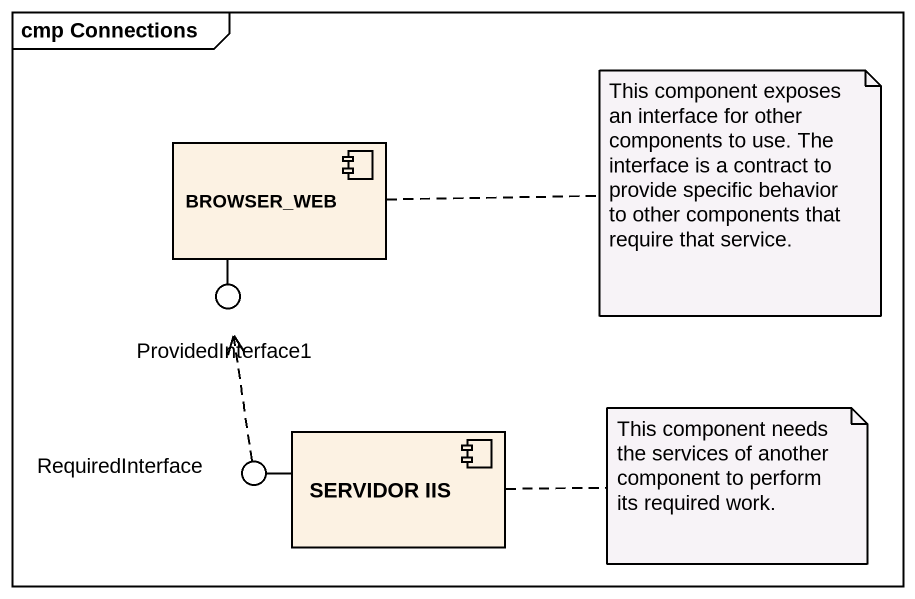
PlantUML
@startuml
mainframe cmp Connections
component BROWSER_WEB
() ProvidedInterface1
component "SERVIDOR IIS" as SERVIDOR_IIS
() RequiredInterface
BROWSER_WEB -- ProvidedInterface1
SERVIDOR_IIS -left- RequiredInterface
RequiredInterface .up.> ProvidedInterface1
note right of BROWSER_WEB : This component exposes an interface for other components to use. The interface is a contract to provide specific behavior to other components that require that service.
note right of SERVIDOR_IIS : This component needs the services of another component to perform its required work.
@enduml
